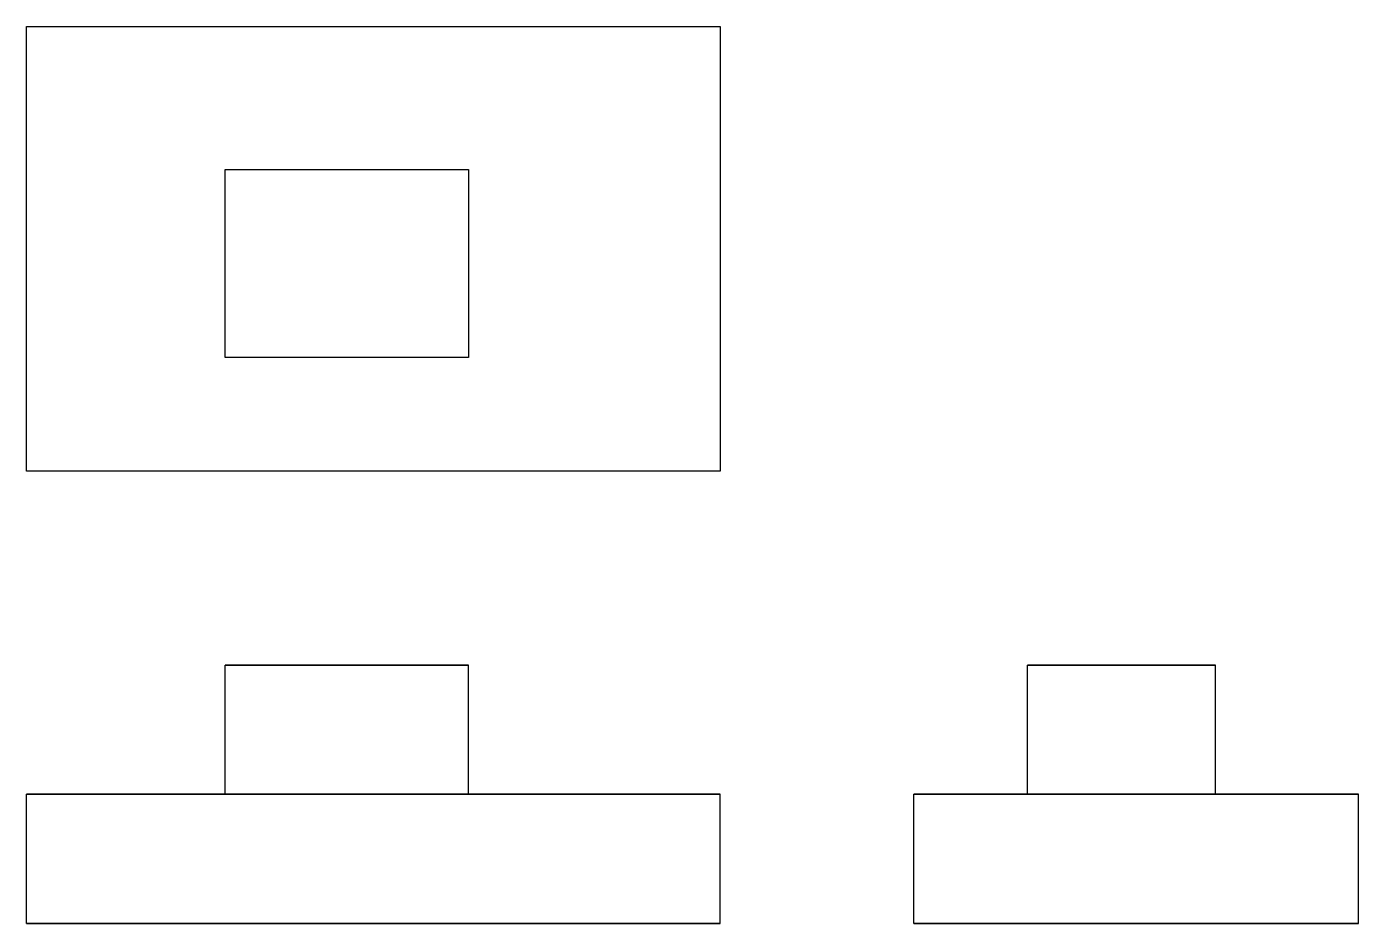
# Model space of a CAD drawing. Header units: millimetres. Extents: x 122 to 225, y 95 to 164.
import ezdxf

# ---------------------------------------------------------------- set-up
doc = ezdxf.new("R2010")
doc.units = ezdxf.units.MM
for name, color, linetype in [('ProjItem', 7, 'CONTINUOUS'), ('ProjItem001', 7, 'CONTINUOUS'), ('ProjItem002', 7, 'CONTINUOUS')]:
    doc.layers.add(name, color=color, linetype=linetype)

msp = doc.modelspace()

# ---------------------------------------------------------------- linework, layer by layer
at = {"layer": 'ProjItem'}
for p, q in [((137.024559, 105), (137.024559, 115)), ((137.024559, 115), (155.877022, 115)), ((137.024559, 105), (137.024559, 115)), ((155.877022, 115), (137.024559, 115)), ((155.877022, 105), (155.877022, 115)), ((155.877022, 105), (155.877022, 115)), ((121.655737, 95), (121.655737, 105)), ((121.655737, 105), (175.344263, 105)), ((121.655737, 95), (121.655737, 105)), ((175.344263, 105), (121.655737, 105)), ((137.024559, 105), (155.877022, 105)), ((155.877022, 105), (137.024559, 105)), ((175.344263, 95), (175.344263, 105)), ((175.344263, 95), (175.344263, 105)), ((121.655737, 95), (175.344263, 95)), ((175.344263, 95), (121.655737, 95))]:
    msp.add_line(p, q, dxfattribs=at)
at = {"layer": 'ProjItem001'}
for p, q in [((121.655737, 164.426231), (175.344263, 164.426231)), ((121.655737, 130), (121.655737, 164.426231)), ((121.655737, 164.426231), (175.344263, 164.426231)), ((121.655737, 130), (121.655737, 164.426231)), ((175.344263, 164.426231), (175.344263, 130)), ((175.344263, 164.426231), (175.344263, 130)), ((137.024559, 153.360677), (155.877022, 153.360677)), ((137.024559, 138.811496), (137.024559, 153.360677)), ((137.024559, 153.360677), (155.877022, 153.360677)), ((137.024559, 138.811496), (137.024559, 153.360677)), ((155.877022, 153.360677), (155.877022, 138.811496)), ((155.877022, 153.360677), (155.877022, 138.811496)), ((155.877022, 138.811496), (137.024559, 138.811496)), ((155.877022, 138.811496), (137.024559, 138.811496)), ((175.344263, 130), (121.655737, 130)), ((175.344263, 130), (121.655737, 130))]:
    msp.add_line(p, q, dxfattribs=at)
at = {"layer": 'ProjItem002'}
for p, q in [((199.155759, 105), (199.155759, 115)), ((199.155759, 115), (213.70494, 115)), ((199.155759, 105), (199.155759, 115)), ((213.70494, 115), (199.155759, 115)), ((213.70494, 105), (213.70494, 115)), ((213.70494, 105), (213.70494, 115)), ((190.344263, 95), (190.344263, 105)), ((190.344263, 105), (224.770494, 105)), ((190.344263, 95), (190.344263, 105)), ((224.770494, 105), (190.344263, 105)), ((213.70494, 105), (199.155759, 105)), ((199.155759, 105), (213.70494, 105)), ((224.770494, 95), (224.770494, 105)), ((224.770494, 95), (224.770494, 105)), ((190.344263, 95), (224.770494, 95)), ((224.770494, 95), (190.344263, 95))]:
    msp.add_line(p, q, dxfattribs=at)

doc.saveas('drawing.dxf')
